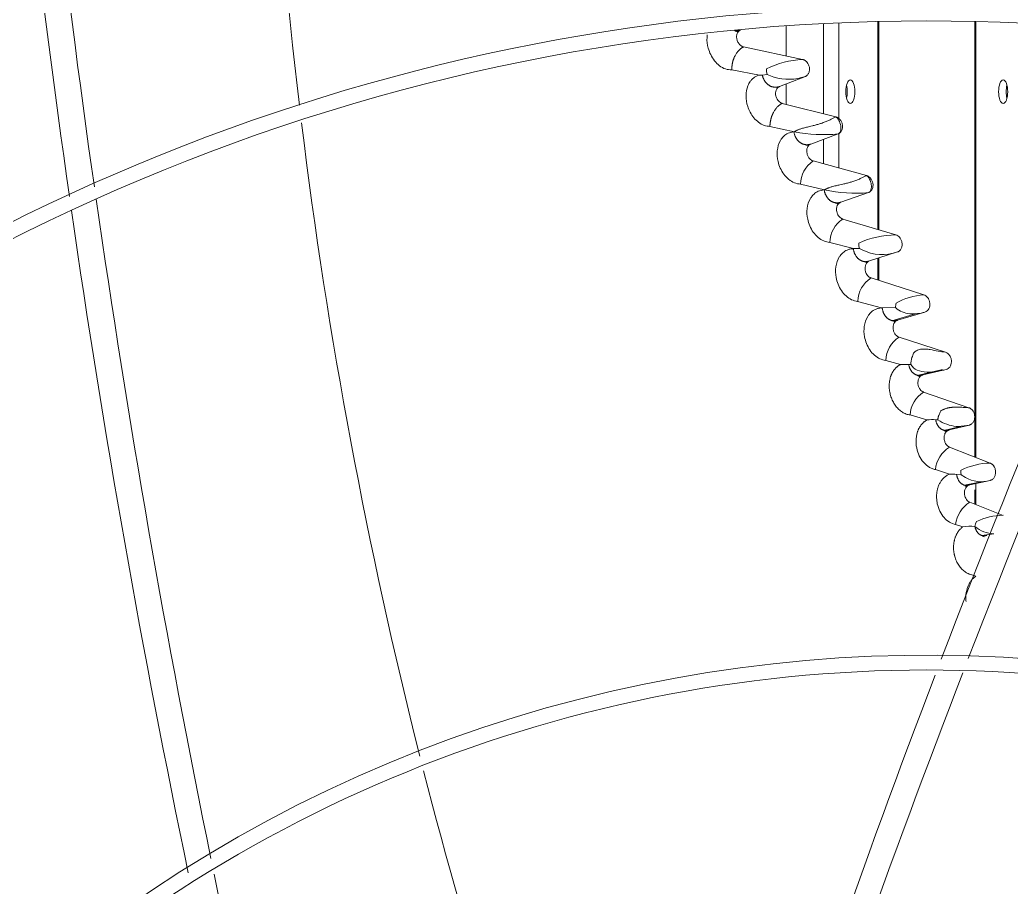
# Model space of a CAD drawing. Header units: millimetres. Extents: x 113490 to 142599, y -20467 to 115.
# Drawn here: x 133524.6 to 133692.5, y -10092.3 to -9945.3 of the extents above; entities that cross this region are included whole.
import ezdxf

# ---------------------------------------------------------------- set-up
doc = ezdxf.new("R2010")
doc.units = ezdxf.units.MM
doc.layers.add('DV3_0', color=7, linetype='Continuous')

msp = doc.modelspace()

# ---------------------------------------------------------------- linework, layer by layer
at = {"layer": 'DV3_0', "color": 7, "linetype": 'Continuous', "lineweight": 20}
for p, q in [((133660.74, -9961.24), (133660.74, -9945.94)), ((133663.36, -9962.06), (133663.36, -9945.81)), ((133669.93, -9980.84), (133669.93, -9945.59)), ((133686.55, -10019.47), (133686.55, -9945.59)), ((133660.74, -9969.7), (133660.74, -9965.57)), ((133663.36, -9970.42), (133663.36, -9964.57)), ((133669.93, -9989.42), (133669.93, -9985.73)), ((133686.55, -10027.47), (133686.55, -10023.78))]:
    msp.add_line(p, q, dxfattribs=at)
at = {"layer": 'DV3_0', "color": 7, "linetype": 'Continuous', "lineweight": 15}
for p, q in [((133670.09, -9980.89), (133670.09, -9945.59)), ((133686.39, -9945.59), (133686.39, -10019.41)), ((133654.43, -9951.44), (133654.43, -9946.32)), ((133647.19, -9949.9), (133657.19, -9952.02)), ((133645.21, -9953.81), (133649.87, -9954.66)), ((133651.11, -9954.08), (133651.1, -9953.59)), ((133651.18, -9954.58), (133651.11, -9954.08)), ((133651.18, -9954.58), (133650.37, -9954.66)), ((133652.35, -9955.02), (133651.18, -9954.58)), ((133657.67, -9954.89), (133653.26, -9956.62)), ((133654.43, -9959.64), (133654.43, -9956.16)), ((133653.74, -9959.47), (133662.84, -9961.77)), ((133651.67, -9963.38), (133655.8, -9964.28)), ((133655.8, -9964.28), (133655.72, -9964.3)), ((133663.24, -9964.65), (133658.58, -9966.37)), ((133658.99, -9969.22), (133668.03, -9971.71)), ((133656.86, -9973.17), (133660.91, -9974.12)), ((133660.91, -9974.12), (133660.86, -9974.13)), ((133668.37, -9974.59), (133663.66, -9976.22)), ((133664.01, -9979.09), (133673, -9981.76)), ((133661.81, -9983.05), (133665.84, -9984.07)), ((133665.84, -9984.07), (133665.79, -9984.09)), ((133666.82, -9984.04), (133665.84, -9984.07)), ((133666.72, -9983.35), (133666.71, -9983.16)), ((133666.75, -9983.64), (133666.72, -9983.35)), ((133666.82, -9984.04), (133666.75, -9983.64)), ((133667.28, -9984.27), (133666.82, -9984.04)), ((133673.27, -9984.65), (133668.51, -9986.18)), ((133670.09, -9989.47), (133670.09, -9985.68)), ((133668.8, -9989.06), (133677.74, -9991.92)), ((133666.53, -9993.02), (133670.56, -9994.12)), ((133672.95, -9994.09), (133670.69, -9994.13)), ((133672.31, -9996.3), (133676.34, -9995.12)), ((133677.94, -9994.83), (133673.3, -9996.21)), ((133673.54, -9999.1), (133681.41, -10001.63)), ((133671.28, -10003.03), (133673.79, -10003.72)), ((133675.18, -10003.72), (133673.79, -10003.72)), ((133675.53, -10003.72), (133675.17, -10003.72)), ((133676.63, -10005.57), (133680.9, -10004.59)), ((133681.54, -10004.56), (133677.57, -10005.49)), ((133677.71, -10008.4), (133685.39, -10011.05)), ((133675.4, -10012.28), (133678.27, -10013.12)), ((133680.14, -10013.11), (133679.75, -10013.11)), ((133680.52, -10013.34), (133680.14, -10013.11)), ((133680.27, -10012.34), (133680.38, -10012.07)), ((133681.14, -10014.89), (133683.93, -10014.23)), ((133685.47, -10013.98), (133682.03, -10014.81)), ((133685.47, -10013.98), (133683.63, -10014.24)), ((133682.09, -10017.72), (133688.98, -10020.43)), ((133679.71, -10021.53), (133682.09, -10022.31)), ((133684.05, -10022.4), (133683.3, -10022.36)), ((133684.03, -10022.03), (133684.04, -10021.64)), ((133684.05, -10022.4), (133684.03, -10022.03)), ((133684.78, -10022.86), (133684.05, -10022.4)), ((133684.61, -10024.2), (133687.48, -10023.58)), ((133688.97, -10023.36), (133685.51, -10024.13)), ((133686.39, -10024.97), (133686.39, -10027.4)), ((133685.52, -10027.06), (133691.16, -10029.29)), ((133683.13, -10030.84), (133684.34, -10031.24)), ((133686.4, -10031.19), (133686.52, -10030.75)), ((133686.52, -10030.75), (133686.68, -10030.34)), ((133687.58, -10032.73), (133689.61, -10032.41)), ((133685.87, -10039.37), (133686.54, -10039.61))]:
    msp.add_line(p, q, dxfattribs=at)
for centre, radius, start, end in [((133678.24, -10288.99), 551.5, 105.4775, 164.5225), ((133678.24, -10288.99), 456, 45.9967, 135.345), ((133678.24, -10288.99), 453.5, 90, 135.5593), ((133678.24, -10288.99), 453.5, 45.9921, 90), ((134438.05, -9856.53), 872.25, 179.63163, 186.79939), ((135439.31, -9702.15), 1921.39, 184.80784, 188.12284), ((135355.57, -9714.08), 1841.22, 184.70532, 188.15423), ((133678.24, -10288.99), 346, 46.4603, 135.3186), ((133678.24, -10288.99), 343.5, 90, 135.6595), ((133678.24, -10288.99), 343.5, 46.1768, 90), ((133646.26, -9946.29), 1.01, 237.3185, 274.2111), ((135399.83, -10712.04), 1840.9, 155.5057, 159.04474), ((135477.01, -10747.41), 1921.39, 155.45411, 158.83061), ((133658.03, -9967.94), 15.94, 93.0225, 115.8037), ((133650.18, -9960.74), 6.08, 88.2156, 92.9435), ((133654.83, -9947.02), 8.37, 252.8205, 289.8805), ((134438.05, -9856.53), 872.25, 186.99692, 194.17255), ((133660.77, -9939.44), 25.33, 258.6846, 275.5926), ((133658.17, -9965.72), 0.892, 234.0269, 274.1956), ((133661.54, -9973.15), 4.67, 122.9395, 180.3161), ((133666.19, -9949.86), 24.83, 257.7251, 275.0524), ((135439.31, -9702.15), 1921.39, 188.18485, 191.5672), ((135355.57, -9714.08), 1841.22, 188.2287, 191.77728), ((133663.24, -9975.62), 0.85, 232.3055, 274.4729), ((133666.63, -9983.13), 4.82, 122.93, 179.0377), ((133673.15, -9997.3), 15.54, 90.5595, 114.5067), ((133670.72, -9977.53), 7.57, 242.9588, 289.7405), ((133668.08, -9985.64), 0.798, 230.1456, 274.5886), ((133671.44, -9993.19), 4.91, 122.562, 177.9785), ((133678.28, -10002.44), 10.53, 92.977, 119.9222), ((133670.28, -9997.84), 3.73, 83.6363, 85.6103), ((133679.38, -9994.36), 6.43, 173.7436, 177.5751), ((133678.53, -9994.28), 5.58, 169.9864, 173.5772), ((133676.18, -10003.23), 4.9, 122.5708, 177.6361), ((133681.19, -10004.1), 5.67, 164.1449, 176.1971), ((133680.79, -10003.97), 5.25, 155.3579, 164.2643), ((133677.57, -10002.5), 2.38, 211.0548, 246.3315), ((133678.64, -9998.94), 6.08, 250.5416, 281.6366), ((133678.47, -9993.61), 11.37, 277.0844, 285.6697), ((133680.39, -10012.62), 5, 122.4652, 176.1927), ((133679.08, -10018.99), 5.93, 83.4895, 97.7815), ((133686.04, -10014.54), 6.18, 151.3363, 156.4381), ((133683.83, -10007.67), 6.57, 239.7121, 268.2407), ((133684.86, -10022.1), 5.19, 122.293, 173.6198), ((133689.06, -10031.41), 10.97, 90.3743, 117.168), ((133682.45, -10028.24), 5.93, 81.7806, 93.4834), ((133687.47, -10018.15), 5.43, 240.2883, 286.0903), ((133688.28, -10031.44), 5.18, 122.1683, 173.2983), ((133691.26, -10039.75), 10.47, 90.5253, 115.9355), ((133685.52, -10037.08), 5.96, 81.5356, 101.4495), ((133689.88, -10026.9), 5.52, 230.9286, 267.3042), ((133678.24, -10288.99), 236, 46.5586, 135.2674), ((133678.24, -10288.99), 233.5, 90, 135.7261), ((135399.83, -10712.04), 1840.9, 159.13473, 162.31372), ((135477.01, -10747.41), 1921.39, 158.90776, 161.94183), ((133678.24, -10288.99), 233.5, 46.5418, 90), ((134438.05, -9856.53), 872.25, 194.34102, 200.4525), ((135439.31, -9702.15), 1921.39, 191.64948, 194.66814)]:
    msp.add_arc(centre, radius, start, end, dxfattribs=at)
for centre in [(133665.29, -9957.49), (133691.19, -9957.49)]:
    msp.add_ellipse(centre, major_axis=(0, -2), ratio=0.386711, dxfattribs=at)
for centre, start_param, end_param in [((133664, -9957.49), 0.987507, 2.154086), ((133692.48, -9957.49), 4.129099, 5.295679)]:
    msp.add_ellipse(centre, major_axis=(0, -2), ratio=0.386711, start_param=start_param, end_param=end_param, dxfattribs=at)
for points, knots in [([(133645.69, -9947.15), (133645.73, -9947.16), (133645.81, -9947.17), (133645.92, -9947.17), (133646.05, -9947.17), (133646.17, -9947.16), (133646.3, -9947.15), (133646.42, -9947.12), (133646.54, -9947.09), (133646.62, -9947.07), (133646.66, -9947.05)], [0.7345722, 0.7345722, 0.7345722, 0.7345722, 0.7635849, 0.797214, 0.8309102, 0.8646595, 0.8984503, 0.9322737, 0.9661242, 1, 1, 1, 1]), ([(133646.66, -9947.05), (133646.64, -9947.06), (133646.59, -9947.08), (133646.52, -9947.12), (133646.46, -9947.16), (133646.4, -9947.21), (133646.31, -9947.3), (133646.2, -9947.44), (133646.1, -9947.64), (133646.04, -9947.88), (133646, -9948.23), (133646.06, -9948.7), (133646.25, -9949.12), (133646.44, -9949.4), (133646.58, -9949.56), (133646.73, -9949.69), (133646.88, -9949.78), (133647.04, -9949.86), (133647.14, -9949.89), (133647.19, -9949.9)], [0, 0, 0, 0, 0.024624, 0.049155, 0.073731, 0.098492, 0.123573, 0.188662, 0.254835, 0.324776, 0.395743, 0.542434, 0.68507, 0.744419, 0.803054, 0.853511, 0.90333, 0.951912, 1, 1, 1, 1]), ([(133641.05, -9947.83), (133641.03, -9947.98), (133640.95, -9948.73), (133641.1, -9949.9), (133641.6, -9951.24), (133642.25, -9952.27), (133643.1, -9953.13), (133644.13, -9953.72), (133644.85, -9953.78), (133645.21, -9953.81)], [0.3618158, 0.3618158, 0.3618158, 0.3618158, 0.3973455, 0.5388105, 0.6262607, 0.7173174, 0.8104477, 0.9044658, 1, 1, 1, 1]), ([(133645.21, -9953.81), (133645.21, -9953.76), (133645.2, -9953.64), (133645.21, -9953.48), (133645.22, -9953.32), (133645.23, -9953.16), (133645.25, -9953.02), (133645.27, -9952.88), (133645.29, -9952.75), (133645.31, -9952.63), (133645.34, -9952.51), (133645.36, -9952.41), (133645.39, -9952.31), (133645.42, -9952.22), (133645.44, -9952.13), (133645.47, -9952.06), (133645.5, -9951.99), (133645.52, -9951.92), (133645.54, -9951.87), (133645.56, -9951.82), (133645.58, -9951.78), (133645.59, -9951.74), (133645.6, -9951.71), (133645.61, -9951.69), (133645.62, -9951.68), (133645.66, -9951.58), (133645.75, -9951.4), (133645.88, -9951.17), (133646.02, -9950.95), (133646.16, -9950.75), (133646.31, -9950.58), (133646.46, -9950.43), (133646.61, -9950.29), (133646.76, -9950.17), (133646.9, -9950.07), (133647.05, -9949.98), (133647.15, -9949.93), (133647.19, -9949.9)], [0, 0, 0, 0, 0.034247, 0.066998, 0.098291, 0.128152, 0.156601, 0.183653, 0.209318, 0.233601, 0.256508, 0.27804, 0.298197, 0.31698, 0.334386, 0.350413, 0.365059, 0.378321, 0.390195, 0.400677, 0.409765, 0.417455, 0.423745, 0.428631, 0.432112, 0.434187, 0.49402, 0.552, 0.608212, 0.662712, 0.715543, 0.766744, 0.816357, 0.864431, 0.911021, 0.956188, 1, 1, 1, 1]), ([(133657.19, -9952.02), (133657.22, -9952.03), (133657.29, -9952.04), (133657.38, -9952.08), (133657.47, -9952.11), (133657.57, -9952.17), (133657.7, -9952.25), (133657.9, -9952.42), (133658.08, -9952.65), (133658.23, -9952.95), (133658.32, -9953.21), (133658.37, -9953.49), (133658.38, -9953.76), (133658.35, -9954.03), (133658.27, -9954.27), (133658.16, -9954.49), (133658.04, -9954.65), (133657.91, -9954.76), (133657.8, -9954.84), (133657.71, -9954.87), (133657.67, -9954.89)], [0, 0, 0, 0, 0.028272, 0.055544, 0.081933, 0.107568, 0.154556, 0.202641, 0.315382, 0.382024, 0.454683, 0.525592, 0.597115, 0.668375, 0.7388, 0.807176, 0.875116, 0.917708, 0.959123, 1, 1, 1, 1]), ([(133649.87, -9954.66), (133649.7, -9954.72), (133649.38, -9954.82), (133648.97, -9955.08), (133648.61, -9955.39), (133648.32, -9955.73), (133648.1, -9956.1), (133647.74, -9956.86), (133647.51, -9958.17), (133647.77, -9959.76), (133648.3, -9961.01), (133648.92, -9961.95), (133649.73, -9962.72), (133650.67, -9963.27), (133651.34, -9963.34), (133651.67, -9963.38)], [0, 0, 0, 0, 0.048864, 0.095129, 0.13896, 0.180413, 0.219499, 0.256141, 0.404018, 0.547159, 0.634107, 0.723737, 0.814827, 0.906766, 1, 1, 1, 1]), ([(133650.37, -9954.66), (133650.38, -9954.71), (133650.4, -9954.8), (133650.44, -9954.94), (133650.48, -9955.07), (133650.53, -9955.2), (133650.59, -9955.33), (133650.65, -9955.45), (133650.72, -9955.57), (133650.79, -9955.69), (133650.87, -9955.8), (133650.95, -9955.9), (133651.03, -9956), (133651.12, -9956.1), (133651.22, -9956.18), (133651.31, -9956.27), (133651.41, -9956.34), (133651.52, -9956.41), (133651.62, -9956.48), (133651.73, -9956.53), (133651.84, -9956.58), (133651.96, -9956.63), (133652.07, -9956.66), (133652.19, -9956.69), (133652.31, -9956.71), (133652.43, -9956.73), (133652.55, -9956.73), (133652.67, -9956.73), (133652.79, -9956.73), (133652.91, -9956.71), (133653.03, -9956.69), (133653.15, -9956.66), (133653.22, -9956.63), (133653.26, -9956.62)], [0, 0, 0, 0, 0.030384, 0.060748, 0.091135, 0.121579, 0.15211, 0.182752, 0.213525, 0.244442, 0.275515, 0.306752, 0.338161, 0.369745, 0.401509, 0.433456, 0.46559, 0.497915, 0.530435, 0.563144, 0.596034, 0.629096, 0.662315, 0.695677, 0.729167, 0.762768, 0.796466, 0.830245, 0.864093, 0.897998, 0.931954, 0.965955, 1, 1, 1, 1]), ([(133653.26, -9956.62), (133653.2, -9956.65), (133653.09, -9956.7), (133652.88, -9956.88), (133652.68, -9957.2), (133652.59, -9957.7), (133652.65, -9958.25), (133652.85, -9958.74), (133653.12, -9959.1), (133653.38, -9959.31), (133653.58, -9959.42), (133653.69, -9959.45), (133653.74, -9959.47)], [0, 0, 0, 0, 0.062102, 0.12489, 0.256734, 0.397285, 0.543216, 0.684976, 0.802585, 0.903031, 0.951697, 1, 1, 1, 1]), ([(133651.67, -9963.38), (133651.67, -9963.32), (133651.67, -9963.21), (133651.68, -9963.04), (133651.7, -9962.87), (133651.72, -9962.72), (133651.74, -9962.57), (133651.76, -9962.43), (133651.79, -9962.29), (133651.82, -9962.17), (133651.85, -9962.05), (133651.88, -9961.94), (133651.91, -9961.84), (133651.94, -9961.74), (133651.97, -9961.66), (133652, -9961.58), (133652.03, -9961.51), (133652.06, -9961.44), (133652.08, -9961.39), (133652.1, -9961.34), (133652.12, -9961.3), (133652.14, -9961.26), (133652.15, -9961.23), (133652.16, -9961.21), (133652.17, -9961.19), (133652.22, -9961.09), (133652.31, -9960.91), (133652.46, -9960.66), (133652.62, -9960.43), (133652.78, -9960.23), (133652.94, -9960.05), (133653.1, -9959.9), (133653.26, -9959.76), (133653.42, -9959.65), (133653.58, -9959.55), (133653.69, -9959.49), (133653.74, -9959.47)], [0, 0, 0, 0, 0.035273, 0.069011, 0.10125, 0.132017, 0.161329, 0.189202, 0.215643, 0.24066, 0.264255, 0.286432, 0.307189, 0.326528, 0.344447, 0.360943, 0.376014, 0.389658, 0.40187, 0.412649, 0.421991, 0.429892, 0.436351, 0.441364, 0.44493, 0.447047, 0.511167, 0.573116, 0.632997, 0.690884, 0.746841, 0.800927, 0.853208, 0.90376, 0.952661, 1, 1, 1, 1]), ([(133655.8, -9964.28), (133655.84, -9964.25), (133655.93, -9964.19), (133656.07, -9964.12), (133656.22, -9964.04), (133656.38, -9963.97), (133656.65, -9963.87), (133657.09, -9963.72), (133657.7, -9963.56), (133658.3, -9963.41), (133658.8, -9963.29), (133659.27, -9963.17), (133659.77, -9963.04), (133660.28, -9962.88), (133660.69, -9962.74), (133661.02, -9962.62), (133661.33, -9962.49), (133661.62, -9962.36), (133661.89, -9962.23), (133662.16, -9962.11), (133662.4, -9961.98), (133662.63, -9961.87), (133662.77, -9961.81), (133662.84, -9961.77)], [0, 0, 0, 0, 0.02239, 0.045542, 0.069487, 0.094252, 0.119858, 0.19121, 0.284759, 0.376509, 0.443355, 0.485065, 0.569332, 0.642591, 0.687514, 0.730371, 0.771441, 0.81104, 0.849517, 0.887246, 0.924627, 0.962072, 1, 1, 1, 1]), ([(133662.84, -9961.77), (133662.87, -9961.78), (133662.92, -9961.79), (133663, -9961.82), (133663.08, -9961.86), (133663.18, -9961.92), (133663.31, -9962), (133663.46, -9962.13), (133663.59, -9962.28), (133663.78, -9962.55), (133663.91, -9962.88), (133663.97, -9963.25), (133663.97, -9963.52), (133663.93, -9963.79), (133663.86, -9964.03), (133663.74, -9964.25), (133663.61, -9964.41), (133663.48, -9964.52), (133663.36, -9964.6), (133663.28, -9964.63), (133663.24, -9964.65)], [0, 0, 0, 0, 0.024123, 0.048338, 0.072771, 0.097546, 0.147172, 0.197151, 0.252995, 0.309556, 0.44801, 0.519109, 0.59083, 0.663237, 0.734728, 0.803122, 0.871248, 0.914926, 0.957627, 1, 1, 1, 1]), ([(133662.84, -9961.77), (133663.01, -9961.87), (133663.19, -9962.08), (133663.49, -9962.61), (133663.61, -9962.94), (133663.71, -9963.59), (133663.7, -9963.91), (133663.56, -9964.41), (133663.42, -9964.58), (133663.24, -9964.65)], [0, 0, 0, 0, 0.25, 0.25, 0.5, 0.5, 0.75, 0.75, 1, 1, 1, 1]), ([(133655.72, -9964.3), (133655.54, -9964.32), (133655.21, -9964.36), (133654.75, -9964.53), (133654.37, -9964.74), (133654.05, -9964.99), (133653.79, -9965.26), (133653.59, -9965.52), (133653.18, -9966.18), (133652.8, -9967.44), (133652.93, -9969.1), (133653.38, -9970.45), (133653.99, -9971.51), (133654.81, -9972.38), (133655.8, -9973.01), (133656.51, -9973.12), (133656.86, -9973.17)], [0, 0, 0, 0, 0.047122, 0.090496, 0.130241, 0.166434, 0.199058, 0.22806, 0.253363, 0.40011, 0.539149, 0.628436, 0.720179, 0.813041, 0.906165, 1, 1, 1, 1]), ([(133655.72, -9964.3), (133655.73, -9964.35), (133655.75, -9964.45), (133655.78, -9964.59), (133655.82, -9964.73), (133655.87, -9964.87), (133655.92, -9965), (133655.98, -9965.13), (133656.04, -9965.25), (133656.11, -9965.37), (133656.18, -9965.49), (133656.26, -9965.6), (133656.35, -9965.7), (133656.44, -9965.8), (133656.53, -9965.9), (133656.62, -9965.98), (133656.72, -9966.06), (133656.83, -9966.14), (133656.93, -9966.2), (133657.04, -9966.26), (133657.15, -9966.32), (133657.27, -9966.36), (133657.38, -9966.4), (133657.5, -9966.43), (133657.62, -9966.46), (133657.74, -9966.47), (133657.86, -9966.48), (133657.98, -9966.48), (133658.1, -9966.47), (133658.22, -9966.46), (133658.34, -9966.44), (133658.46, -9966.41), (133658.54, -9966.38), (133658.58, -9966.37)], [0, 0, 0, 0, 0.030635, 0.061224, 0.091813, 0.122439, 0.153133, 0.183919, 0.214818, 0.245844, 0.27701, 0.308323, 0.339791, 0.371419, 0.40321, 0.435168, 0.467299, 0.499607, 0.532097, 0.564763, 0.597599, 0.630594, 0.663734, 0.697006, 0.730393, 0.763879, 0.797449, 0.831089, 0.864786, 0.898531, 0.932316, 0.966139, 1, 1, 1, 1]), ([(133658.58, -9966.37), (133658.52, -9966.39), (133658.4, -9966.45), (133658.19, -9966.62), (133657.98, -9966.94), (133657.88, -9967.44), (133657.93, -9967.98), (133658.12, -9968.47), (133658.39, -9968.85), (133658.64, -9969.06), (133658.84, -9969.17), (133658.94, -9969.21), (133658.99, -9969.22)], [0, 0, 0, 0, 0.06232, 0.125349, 0.257498, 0.397954, 0.54335, 0.684485, 0.801986, 0.902662, 0.951486, 1, 1, 1, 1]), ([(133660.91, -9974.12), (133660.95, -9974.09), (133661.04, -9974.04), (133661.19, -9973.96), (133661.34, -9973.89), (133661.51, -9973.82), (133661.78, -9973.72), (133662.23, -9973.58), (133662.85, -9973.43), (133663.47, -9973.28), (133663.97, -9973.17), (133664.45, -9973.06), (133664.96, -9972.94), (133665.47, -9972.79), (133665.89, -9972.65), (133666.21, -9972.53), (133666.52, -9972.41), (133666.82, -9972.29), (133667.09, -9972.16), (133667.35, -9972.04), (133667.6, -9971.92), (133667.83, -9971.81), (133667.96, -9971.74), (133668.03, -9971.71)], [0, 0, 0, 0, 0.022591, 0.045965, 0.070153, 0.095183, 0.121079, 0.193087, 0.287972, 0.379275, 0.446421, 0.489214, 0.573272, 0.646377, 0.691029, 0.733567, 0.774271, 0.81346, 0.851488, 0.88874, 0.925625, 0.962567, 1, 1, 1, 1]), ([(133668.03, -9971.71), (133668.06, -9971.72), (133668.11, -9971.73), (133668.19, -9971.76), (133668.27, -9971.8), (133668.38, -9971.86), (133668.5, -9971.95), (133668.65, -9972.08), (133668.78, -9972.24), (133668.96, -9972.51), (133669.08, -9972.84), (133669.14, -9973.2), (133669.13, -9973.48), (133669.09, -9973.74), (133669.01, -9973.99), (133668.89, -9974.2), (133668.75, -9974.36), (133668.62, -9974.47), (133668.5, -9974.54), (133668.42, -9974.57), (133668.37, -9974.59)], [0, 0, 0, 0, 0.024221, 0.048526, 0.073043, 0.097896, 0.147641, 0.197716, 0.253529, 0.310059, 0.447944, 0.518776, 0.590268, 0.662595, 0.734061, 0.802568, 0.870843, 0.914661, 0.957497, 1, 1, 1, 1]), ([(133668.03, -9971.71), (133668.21, -9971.81), (133668.39, -9972.02), (133668.68, -9972.56), (133668.79, -9972.9), (133668.89, -9973.55), (133668.87, -9973.86), (133668.71, -9974.36), (133668.56, -9974.53), (133668.37, -9974.59)], [0, 0, 0, 0, 0.25, 0.25, 0.5, 0.5, 0.75, 0.75, 1, 1, 1, 1]), ([(133660.86, -9974.13), (133660.68, -9974.15), (133660.33, -9974.19), (133659.87, -9974.35), (133659.47, -9974.57), (133659.15, -9974.82), (133658.89, -9975.08), (133658.69, -9975.34), (133658.27, -9975.98), (133657.87, -9977.22), (133657.96, -9978.88), (133658.39, -9980.25), (133658.98, -9981.33), (133659.79, -9982.22), (133660.76, -9982.87), (133661.46, -9982.99), (133661.81, -9983.05)], [0, 0, 0, 0, 0.048442, 0.092755, 0.133055, 0.169407, 0.201787, 0.230133, 0.254365, 0.400813, 0.538758, 0.629112, 0.721369, 0.814231, 0.906977, 1, 1, 1, 1]), ([(133660.86, -9974.13), (133660.87, -9974.18), (133660.89, -9974.28), (133660.92, -9974.42), (133660.95, -9974.56), (133661, -9974.7), (133661.05, -9974.83), (133661.11, -9974.96), (133661.17, -9975.09), (133661.23, -9975.21), (133661.31, -9975.33), (133661.38, -9975.44), (133661.46, -9975.54), (133661.55, -9975.64), (133661.64, -9975.74), (133661.73, -9975.83), (133661.83, -9975.91), (133661.93, -9975.98), (133662.04, -9976.05), (133662.14, -9976.11), (133662.25, -9976.16), (133662.37, -9976.21), (133662.48, -9976.25), (133662.6, -9976.28), (133662.71, -9976.31), (133662.83, -9976.32), (133662.95, -9976.33), (133663.07, -9976.33), (133663.19, -9976.33), (133663.31, -9976.31), (133663.42, -9976.29), (133663.54, -9976.26), (133663.62, -9976.23), (133663.66, -9976.22)], [0, 0, 0, 0, 0.030734, 0.061421, 0.092104, 0.12282, 0.1536, 0.184466, 0.215439, 0.246533, 0.277759, 0.309125, 0.340636, 0.372297, 0.404113, 0.436086, 0.468222, 0.500526, 0.533002, 0.565646, 0.598452, 0.631408, 0.664503, 0.697721, 0.731048, 0.764467, 0.797965, 0.831527, 0.865142, 0.898801, 0.932497, 0.96623, 1, 1, 1, 1]), ([(133663.66, -9976.22), (133663.6, -9976.25), (133663.48, -9976.3), (133663.26, -9976.47), (133663.05, -9976.78), (133662.94, -9977.28), (133662.97, -9977.82), (133663.15, -9978.32), (133663.41, -9978.7), (133663.66, -9978.91), (133663.86, -9979.03), (133663.96, -9979.07), (133664.01, -9979.09)], [0, 0, 0, 0, 0.062549, 0.125812, 0.258284, 0.398682, 0.543566, 0.684075, 0.801456, 0.902317, 0.951347, 1, 1, 1, 1]), ([(133673, -9981.76), (133673.12, -9981.8), (133673.34, -9981.89), (133673.64, -9982.15), (133673.89, -9982.53), (133674.06, -9983.02), (133674.08, -9983.57), (133673.94, -9984.08), (133673.7, -9984.4), (133673.47, -9984.58), (133673.34, -9984.63), (133673.27, -9984.65)], [0, 0, 0, 0, 0.104422, 0.203054, 0.315004, 0.452188, 0.594733, 0.73555, 0.873812, 0.937759, 1, 1, 1, 1]), ([(133665.79, -9984.09), (133665.6, -9984.1), (133665.24, -9984.14), (133664.76, -9984.3), (133664.36, -9984.52), (133664.03, -9984.77), (133663.78, -9985.02), (133663.58, -9985.27), (133663.15, -9985.89), (133662.73, -9987.11), (133662.79, -9988.76), (133663.18, -9990.14), (133663.76, -9991.24), (133664.54, -9992.15), (133665.5, -9992.81), (133666.19, -9992.95), (133666.53, -9993.02)], [0, 0, 0, 0, 0.050205, 0.095756, 0.136766, 0.173286, 0.205281, 0.232678, 0.25539, 0.401679, 0.538547, 0.629872, 0.722586, 0.815422, 0.907786, 1, 1, 1, 1]), ([(133665.79, -9984.09), (133665.79, -9984.13), (133665.81, -9984.23), (133665.84, -9984.37), (133665.87, -9984.51), (133665.91, -9984.65), (133665.96, -9984.78), (133666.02, -9984.91), (133666.07, -9985.04), (133666.14, -9985.16), (133666.21, -9985.28), (133666.28, -9985.39), (133666.36, -9985.5), (133666.44, -9985.6), (133666.53, -9985.69), (133666.62, -9985.78), (133666.72, -9985.86), (133666.82, -9985.94), (133666.92, -9986.01), (133667.02, -9986.07), (133667.13, -9986.12), (133667.24, -9986.17), (133667.35, -9986.21), (133667.46, -9986.24), (133667.58, -9986.27), (133667.69, -9986.28), (133667.81, -9986.29), (133667.93, -9986.3), (133668.04, -9986.29), (133668.16, -9986.28), (133668.28, -9986.25), (133668.39, -9986.22), (133668.47, -9986.2), (133668.51, -9986.18)], [0, 0, 0, 0, 0.030851, 0.061651, 0.092443, 0.123263, 0.154141, 0.185099, 0.216157, 0.247329, 0.278623, 0.310048, 0.341609, 0.37331, 0.405155, 0.437146, 0.46929, 0.50159, 0.534052, 0.566673, 0.599445, 0.632359, 0.665402, 0.69856, 0.731818, 0.765162, 0.798576, 0.832048, 0.865567, 0.899125, 0.932715, 0.966339, 1, 1, 1, 1]), ([(133668.51, -9986.18), (133668.45, -9986.21), (133668.33, -9986.26), (133668.11, -9986.43), (133667.89, -9986.74), (133667.76, -9987.23), (133667.78, -9987.77), (133667.95, -9988.27), (133668.2, -9988.66), (133668.44, -9988.88), (133668.64, -9989), (133668.74, -9989.04), (133668.8, -9989.06)], [0, 0, 0, 0, 0.062812, 0.126364, 0.259394, 0.400016, 0.544658, 0.684677, 0.801948, 0.903051, 0.951597, 1, 1, 1, 1]), ([(133677.94, -9994.83), (133678.2, -9994.75), (133678.44, -9994.55), (133678.74, -9993.99), (133678.8, -9993.63), (133678.73, -9993.1), (133678.68, -9992.92), (133678.55, -9992.62), (133678.47, -9992.49), (133678.2, -9992.16), (133678, -9992.01), (133677.74, -9991.92)], [0, 0, 0, 0, 0.25, 0.25, 0.5, 0.5, 0.625, 0.625, 0.75, 0.75, 1, 1, 1, 1]), ([(133670.56, -9994.12), (133670.38, -9994.14), (133670.04, -9994.18), (133669.57, -9994.36), (133669.18, -9994.57), (133668.85, -9994.83), (133668.59, -9995.09), (133668.39, -9995.34), (133667.97, -9995.98), (133667.55, -9997.2), (133667.6, -9998.84), (133667.99, -10000.21), (133668.56, -10001.29), (133669.34, -10002.18), (133670.27, -10002.82), (133670.94, -10002.96), (133671.28, -10003.03)], [0, 0, 0, 0, 0.049141, 0.094092, 0.13496, 0.171784, 0.204539, 0.23317, 0.257605, 0.403931, 0.540449, 0.632484, 0.72525, 0.817543, 0.909024, 1, 1, 1, 1]), ([(133670.69, -9994.13), (133670.7, -9994.18), (133670.71, -9994.28), (133670.74, -9994.42), (133670.77, -9994.55), (133670.81, -9994.69), (133670.85, -9994.82), (133670.9, -9994.95), (133670.96, -9995.07), (133671.02, -9995.19), (133671.08, -9995.31), (133671.16, -9995.42), (133671.23, -9995.52), (133671.31, -9995.62), (133671.39, -9995.72), (133671.48, -9995.8), (133671.57, -9995.89), (133671.67, -9995.96), (133671.77, -9996.03), (133671.87, -9996.09), (133671.97, -9996.14), (133672.07, -9996.19), (133672.18, -9996.23), (133672.29, -9996.26), (133672.4, -9996.29), (133672.51, -9996.3), (133672.63, -9996.31), (133672.74, -9996.32), (133672.85, -9996.31), (133672.97, -9996.3), (133673.08, -9996.28), (133673.19, -9996.25), (133673.27, -9996.22), (133673.3, -9996.21)], [0, 0, 0, 0, 0.030903, 0.061757, 0.092606, 0.123482, 0.154416, 0.185429, 0.216539, 0.247758, 0.279095, 0.310558, 0.342151, 0.373878, 0.405741, 0.437743, 0.46989, 0.502187, 0.534638, 0.56724, 0.599989, 0.632874, 0.665883, 0.699003, 0.732219, 0.765517, 0.798883, 0.832304, 0.86577, 0.899275, 0.932814, 0.966387, 1, 1, 1, 1]), ([(133672.95, -9994.09), (133673.28, -9994.42), (133673.67, -9994.66), (133674.5, -9994.98), (133674.93, -9995.07), (133676.24, -9995.2), (133677.13, -9995.09), (133677.94, -9994.83)], [0, 0, 0, 0, 0.25, 0.25, 0.5, 0.5, 1, 1, 1, 1]), ([(133673.3, -9996.21), (133673.24, -9996.23), (133673.12, -9996.28), (133672.89, -9996.44), (133672.66, -9996.75), (133672.52, -9997.24), (133672.53, -9997.79), (133672.69, -9998.3), (133672.94, -9998.69), (133673.18, -9998.92), (133673.38, -9999.04), (133673.49, -9999.08), (133673.54, -9999.1)], [0, 0, 0, 0, 0.062383, 0.125326, 0.258613, 0.399122, 0.543125, 0.682116, 0.798667, 0.899797, 0.950261, 1, 1, 1, 1]), ([(133681.41, -10001.63), (133681.02, -10001.6), (133680.6, -10001.53), (133679.74, -10001.37), (133679.28, -10001.28), (133678.58, -10001.16), (133678.34, -10001.13), (133677.87, -10001.1), (133677.63, -10001.09), (133677.14, -10001.14), (133676.9, -10001.19), (133676.44, -10001.4), (133676.22, -10001.55), (133676.02, -10001.78)], [0, 0, 0, 0, 0.25, 0.25, 0.5, 0.5, 0.625, 0.625, 0.75, 0.75, 0.875, 0.875, 1, 1, 1, 1]), ([(133681.54, -10004.56), (133681.75, -10004.51), (133681.97, -10004.37), (133682.3, -10003.93), (133682.41, -10003.61), (133682.43, -10003.08), (133682.4, -10002.89), (133682.31, -10002.53), (133682.23, -10002.37), (133681.96, -10001.94), (133681.73, -10001.75), (133681.41, -10001.63)], [0, 0, 0, 0, 0.25, 0.25, 0.5, 0.5, 0.625, 0.625, 0.75, 0.75, 1, 1, 1, 1]), ([(133673.79, -10003.72), (133673.74, -10003.75), (133673.64, -10003.8), (133673.49, -10003.89), (133673.35, -10003.99), (133673.22, -10004.09), (133673.09, -10004.2), (133672.98, -10004.31), (133672.87, -10004.43), (133672.76, -10004.56), (133672.67, -10004.68), (133672.58, -10004.81), (133672.49, -10004.95), (133672.42, -10005.08), (133672.34, -10005.22), (133672.28, -10005.36), (133672.22, -10005.49), (133672.17, -10005.63), (133672.05, -10005.98), (133671.91, -10006.56), (133671.86, -10007.38), (133671.92, -10008.2), (133672.07, -10008.87), (133672.24, -10009.38), (133672.4, -10009.75), (133672.58, -10010.11), (133672.78, -10010.45), (133673.01, -10010.78), (133673.25, -10011.08), (133673.52, -10011.35), (133673.81, -10011.59), (133674.11, -10011.81), (133674.42, -10011.98), (133674.74, -10012.12), (133675.07, -10012.23), (133675.29, -10012.26), (133675.4, -10012.28)], [0, 0, 0, 0, 0.017715, 0.035156, 0.052326, 0.069229, 0.085873, 0.102262, 0.118404, 0.134304, 0.149969, 0.165394, 0.18057, 0.19549, 0.21015, 0.224545, 0.238672, 0.252532, 0.266123, 0.340487, 0.413318, 0.484312, 0.552986, 0.587561, 0.622228, 0.656954, 0.691675, 0.726322, 0.760835, 0.79523, 0.829551, 0.863797, 0.897929, 0.931953, 0.965962, 1, 1, 1, 1]), ([(133675.17, -10003.72), (133675.18, -10003.76), (133675.2, -10003.85), (133675.23, -10003.98), (133675.27, -10004.11), (133675.31, -10004.24), (133675.36, -10004.36), (133675.41, -10004.47), (133675.47, -10004.59), (133675.54, -10004.7), (133675.6, -10004.8), (133675.68, -10004.9), (133675.75, -10004.99), (133675.83, -10005.08), (133675.92, -10005.16), (133676.01, -10005.23), (133676.1, -10005.3), (133676.19, -10005.36), (133676.29, -10005.42), (133676.39, -10005.46), (133676.49, -10005.5), (133676.6, -10005.54), (133676.7, -10005.56), (133676.81, -10005.58), (133676.92, -10005.59), (133677.03, -10005.59), (133677.14, -10005.59), (133677.25, -10005.58), (133677.36, -10005.55), (133677.47, -10005.53), (133677.54, -10005.5), (133677.57, -10005.49)], [0, 0, 0, 0, 0.032614, 0.065252, 0.097952, 0.130745, 0.163655, 0.1967, 0.229895, 0.263248, 0.296767, 0.330454, 0.364311, 0.398342, 0.432546, 0.466926, 0.501487, 0.536231, 0.571155, 0.606253, 0.641513, 0.676921, 0.712464, 0.748124, 0.783887, 0.819738, 0.855665, 0.891658, 0.927712, 0.963824, 1, 1, 1, 1]), ([(133677.57, -10005.49), (133677.51, -10005.51), (133677.39, -10005.54), (133677.16, -10005.69), (133676.91, -10005.98), (133676.74, -10006.47), (133676.72, -10007.02), (133676.86, -10007.55), (133677.1, -10007.96), (133677.38, -10008.25), (133677.6, -10008.35), (133677.71, -10008.4)], [0, 0, 0, 0, 0.05997, 0.119652, 0.253572, 0.393841, 0.538208, 0.67793, 0.796111, 0.898999, 1, 1, 1, 1]), ([(133680.62, -10011.57), (133680.67, -10011.54), (133680.78, -10011.48), (133680.95, -10011.4), (133681.12, -10011.32), (133681.29, -10011.25), (133681.47, -10011.19), (133681.64, -10011.14), (133681.82, -10011.09), (133682.01, -10011.05), (133682.19, -10011.02), (133682.38, -10011), (133682.69, -10010.96), (133683.23, -10010.95), (133683.85, -10010.96), (133684.39, -10010.99), (133684.77, -10011.01), (133685.09, -10011.03), (133685.3, -10011.05), (133685.39, -10011.05)], [0, 0, 0, 0, 0.038089, 0.076072, 0.113983, 0.151854, 0.189717, 0.227605, 0.265552, 0.30359, 0.341755, 0.380079, 0.4186, 0.536848, 0.713623, 0.799402, 0.875674, 0.942505, 1, 1, 1, 1]), ([(133685.39, -10011.05), (133685.42, -10011.06), (133685.47, -10011.08), (133685.55, -10011.12), (133685.63, -10011.16), (133685.73, -10011.23), (133685.86, -10011.33), (133686.04, -10011.53), (133686.24, -10011.88), (133686.36, -10012.3), (133686.37, -10012.66), (133686.34, -10012.94), (133686.28, -10013.2), (133686.17, -10013.43), (133686.02, -10013.64), (133685.87, -10013.78), (133685.73, -10013.88), (133685.6, -10013.94), (133685.51, -10013.97), (133685.47, -10013.98)], [0, 0, 0, 0, 0.025576, 0.050828, 0.075886, 0.100887, 0.151436, 0.201506, 0.315258, 0.449485, 0.520353, 0.591225, 0.66263, 0.73384, 0.803002, 0.871846, 0.915591, 0.958096, 1, 1, 1, 1]), ([(133678.28, -10013.12), (133678.22, -10013.15), (133678.12, -10013.21), (133677.97, -10013.31), (133677.83, -10013.41), (133677.7, -10013.52), (133677.58, -10013.64), (133677.46, -10013.76), (133677.35, -10013.89), (133677.25, -10014.02), (133677.15, -10014.16), (133677.06, -10014.29), (133676.98, -10014.43), (133676.9, -10014.58), (133676.83, -10014.72), (133676.77, -10014.87), (133676.71, -10015.01), (133676.51, -10015.59), (133676.34, -10016.68), (133676.55, -10018.2), (133677.08, -10019.52), (133677.67, -10020.31), (133678.12, -10020.73), (133678.35, -10020.92), (133678.59, -10021.09), (133678.85, -10021.24), (133679.13, -10021.36), (133679.41, -10021.46), (133679.61, -10021.51), (133679.71, -10021.53)], [0, 0, 0, 0, 0.018817, 0.037348, 0.055597, 0.073569, 0.09127, 0.108708, 0.125889, 0.142819, 0.159493, 0.175902, 0.192041, 0.207905, 0.223492, 0.2388, 0.25383, 0.268582, 0.415011, 0.552776, 0.67402, 0.79141, 0.819351, 0.847915, 0.877094, 0.906873, 0.937274, 0.968319, 1, 1, 1, 1]), ([(133679.75, -10013.11), (133679.76, -10013.15), (133679.78, -10013.25), (133679.81, -10013.39), (133679.85, -10013.52), (133679.9, -10013.66), (133679.96, -10013.78), (133680.02, -10013.91), (133680.08, -10014.02), (133680.15, -10014.13), (133680.23, -10014.24), (133680.31, -10014.34), (133680.4, -10014.43), (133680.49, -10014.52), (133680.59, -10014.59), (133680.69, -10014.66), (133680.79, -10014.73), (133680.89, -10014.78), (133681, -10014.82), (133681.11, -10014.86), (133681.22, -10014.88), (133681.34, -10014.9), (133681.45, -10014.91), (133681.57, -10014.91), (133681.69, -10014.9), (133681.8, -10014.88), (133681.92, -10014.85), (133682, -10014.82), (133682.03, -10014.81)], [0, 0, 0, 0, 0.036312, 0.072675, 0.109138, 0.145736, 0.182499, 0.219445, 0.256589, 0.293938, 0.331498, 0.369271, 0.407259, 0.445463, 0.483887, 0.522537, 0.561414, 0.600511, 0.639815, 0.67931, 0.718976, 0.758793, 0.798742, 0.838804, 0.878966, 0.919219, 0.959562, 1, 1, 1, 1]), ([(133680.14, -10013.11), (133680.14, -10013.1), (133680.13, -10013.07), (133680.13, -10013.01), (133680.13, -10012.95), (133680.14, -10012.87), (133680.15, -10012.79), (133680.17, -10012.69), (133680.19, -10012.58), (133680.23, -10012.47), (133680.25, -10012.38), (133680.27, -10012.34)], [0, 0, 0, 0, 0.056086, 0.124592, 0.206444, 0.302202, 0.412239, 0.536828, 0.67619, 0.830519, 1, 1, 1, 1]), ([(133682.03, -10014.81), (133681.97, -10014.83), (133681.84, -10014.87), (133681.6, -10015.03), (133681.36, -10015.32), (133681.19, -10015.8), (133681.17, -10016.35), (133681.29, -10016.86), (133681.52, -10017.27), (133681.79, -10017.56), (133681.99, -10017.67), (133682.09, -10017.72)], [0, 0, 0, 0, 0.063606, 0.127788, 0.262263, 0.402306, 0.545436, 0.683079, 0.800209, 0.900766, 1, 1, 1, 1]), ([(133529.04, -10106.65), (133528.06, -10104.85), (133527.08, -10103.04), (133521.31, -10092.33), (133516.56, -10083.48), (133506.76, -10066.14), (133501.71, -10057.66), (133490.88, -10041.45), (133485.08, -10033.74), (133476.25, -10023.01), (133473.46, -10019.74), (133470.62, -10016.53)], [0.0997666, 0.0997666, 0.0997666, 0.0997666, 0.125, 0.125, 0.25, 0.25, 0.375, 0.375, 0.5, 0.5, 0.5559137, 0.5559137, 0.5559137, 0.5559137]), ([(133688.98, -10020.43), (133689.02, -10020.45), (133689.08, -10020.48), (133689.18, -10020.53), (133689.27, -10020.59), (133689.35, -10020.66), (133689.43, -10020.74), (133689.51, -10020.82), (133689.59, -10020.93), (133689.67, -10021.06), (133689.77, -10021.26), (133689.86, -10021.52), (133689.91, -10021.83), (133689.9, -10022.12), (133689.86, -10022.39), (133689.78, -10022.64), (133689.66, -10022.87), (133689.51, -10023.06), (133689.34, -10023.21), (133689.16, -10023.31), (133689.03, -10023.35), (133688.97, -10023.36)], [0, 0, 0, 0, 0.031417, 0.062006, 0.091951, 0.121453, 0.150719, 0.179962, 0.209396, 0.255243, 0.300893, 0.380652, 0.461696, 0.532094, 0.603004, 0.673792, 0.744016, 0.813253, 0.88202, 0.941727, 1, 1, 1, 1]), ([(133682.09, -10022.31), (133681.92, -10022.39), (133681.59, -10022.55), (133681.15, -10022.9), (133680.78, -10023.3), (133680.48, -10023.76), (133680.24, -10024.25), (133680.06, -10024.77), (133679.95, -10025.29), (133679.9, -10025.82), (133679.89, -10026.34), (133679.94, -10026.84), (133680.07, -10027.6), (133680.41, -10028.61), (133681.12, -10029.71), (133682.06, -10030.52), (133682.77, -10030.73), (133683.13, -10030.84)], [0, 0, 0, 0, 0.057149, 0.112708, 0.166865, 0.21973, 0.271209, 0.321317, 0.369954, 0.416919, 0.462187, 0.505684, 0.547208, 0.663083, 0.777602, 0.889838, 1, 1, 1, 1]), ([(133683.3, -10022.36), (133683.31, -10022.41), (133683.32, -10022.51), (133683.35, -10022.65), (133683.39, -10022.79), (133683.43, -10022.93), (133683.48, -10023.06), (133683.54, -10023.18), (133683.6, -10023.3), (133683.67, -10023.42), (133683.74, -10023.53), (133683.82, -10023.63), (133683.9, -10023.72), (133683.99, -10023.81), (133684.08, -10023.89), (133684.18, -10023.97), (133684.28, -10024.03), (133684.38, -10024.09), (133684.49, -10024.13), (133684.59, -10024.17), (133684.71, -10024.2), (133684.82, -10024.22), (133684.93, -10024.23), (133685.05, -10024.23), (133685.16, -10024.22), (133685.28, -10024.2), (133685.39, -10024.17), (133685.47, -10024.14), (133685.51, -10024.13)], [0, 0, 0, 0, 0.036459, 0.072947, 0.109516, 0.146205, 0.183044, 0.220053, 0.257249, 0.294638, 0.332226, 0.370016, 0.408009, 0.446207, 0.484616, 0.523242, 0.562089, 0.60115, 0.640412, 0.67986, 0.719474, 0.759232, 0.799116, 0.839109, 0.879197, 0.919372, 0.959637, 1, 1, 1, 1]), ([(133685.51, -10024.13), (133685.44, -10024.15), (133685.31, -10024.19), (133685.07, -10024.34), (133684.81, -10024.63), (133684.63, -10025.11), (133684.6, -10025.66), (133684.71, -10026.18), (133684.93, -10026.59), (133685.2, -10026.9), (133685.41, -10027), (133685.52, -10027.06)], [0, 0, 0, 0, 0.063282, 0.127415, 0.261665, 0.401231, 0.543573, 0.679986, 0.796697, 0.899021, 1, 1, 1, 1]), ([(133684.34, -10031.24), (133684.29, -10031.28), (133684.19, -10031.35), (133684.05, -10031.48), (133683.92, -10031.61), (133683.8, -10031.74), (133683.68, -10031.88), (133683.57, -10032.03), (133683.47, -10032.19), (133683.38, -10032.34), (133683.29, -10032.5), (133683.21, -10032.67), (133683.14, -10032.84), (133683.07, -10033.01), (133683.01, -10033.18), (133682.96, -10033.36), (133682.91, -10033.53), (133682.88, -10033.71), (133682.84, -10033.89), (133682.82, -10034.07), (133682.8, -10034.24), (133682.79, -10034.42), (133682.78, -10034.6), (133682.78, -10034.77), (133682.78, -10034.94), (133682.79, -10035.12), (133682.8, -10035.28), (133682.82, -10035.45), (133682.84, -10035.61), (133682.87, -10035.77), (133682.9, -10035.93), (133682.94, -10036.08), (133683, -10036.32), (133683.1, -10036.64), (133683.26, -10037.03), (133683.44, -10037.4), (133683.65, -10037.74), (133683.88, -10038.06), (133684.12, -10038.35), (133684.39, -10038.6), (133684.67, -10038.83), (133684.96, -10039.01), (133685.26, -10039.17), (133685.56, -10039.29), (133685.77, -10039.34), (133685.87, -10039.37)], [0, 0, 0, 0, 0.020309, 0.040447, 0.060423, 0.080248, 0.09992, 0.119433, 0.138781, 0.157961, 0.176973, 0.195818, 0.214498, 0.233017, 0.251374, 0.26956, 0.287567, 0.305393, 0.323035, 0.340489, 0.35775, 0.37482, 0.3917, 0.408386, 0.424867, 0.44113, 0.457168, 0.472974, 0.488545, 0.50388, 0.518979, 0.533845, 0.548482, 0.588745, 0.628628, 0.668041, 0.706944, 0.745348, 0.783247, 0.820607, 0.857432, 0.893732, 0.929562, 0.964982, 1, 1, 1, 1]), ([(133686.4, -10031.19), (133686.41, -10031.23), (133686.43, -10031.32), (133686.46, -10031.46), (133686.51, -10031.59), (133686.56, -10031.71), (133686.61, -10031.83), (133686.67, -10031.95), (133686.74, -10032.05), (133686.81, -10032.16), (133686.89, -10032.25), (133686.97, -10032.34), (133687.06, -10032.42), (133687.15, -10032.49), (133687.24, -10032.56), (133687.34, -10032.62), (133687.44, -10032.66), (133687.54, -10032.7), (133687.65, -10032.73), (133687.76, -10032.75), (133687.87, -10032.76), (133687.98, -10032.76), (133688.09, -10032.75), (133688.21, -10032.73), (133688.32, -10032.7), (133688.39, -10032.68), (133688.43, -10032.66)], [0, 0, 0, 0, 0.039379, 0.078861, 0.118492, 0.158305, 0.198326, 0.23857, 0.279045, 0.319755, 0.360702, 0.401883, 0.443299, 0.484951, 0.526844, 0.568977, 0.611341, 0.653922, 0.696699, 0.73965, 0.782752, 0.825986, 0.869335, 0.912787, 0.956339, 1, 1, 1, 1]), ([(133686.54, -10039.61), (133686.39, -10039.72), (133686.11, -10039.93), (133685.77, -10040.33), (133685.51, -10040.71), (133685.32, -10041.07), (133685.19, -10041.38), (133684.97, -10042.03), (133684.83, -10042.87), (133684.87, -10043.63), (133684.89, -10043.88)], [0, 0, 0, 0, 0.0616123, 0.116592, 0.1647515, 0.2059152, 0.2399771, 0.2668323, 0.4116091, 0.481686, 0.481686, 0.481686, 0.481686])]:
    msp.add_open_spline(points, degree=3, knots=knots, dxfattribs=at)
for points in [[(133672.91, -9996.46), (133672.65, -9996.45), (133672.47, -9996.39), (133672.37, -9996.27)], [(133677.15, -10005.74), (133676.9, -10005.72), (133676.75, -10005.65), (133676.68, -10005.54)], [(133681.61, -10015.06), (133681.38, -10015.04), (133681.25, -10014.97), (133681.19, -10014.86)], [(133685.06, -10024.38), (133684.84, -10024.36), (133684.71, -10024.29), (133684.67, -10024.18)], [(133687.94, -10032.91), (133687.74, -10032.88), (133687.63, -10032.81), (133687.61, -10032.71)]]:
    msp.add_open_spline(points, degree=3, dxfattribs=at)

doc.saveas('drawing.dxf')
